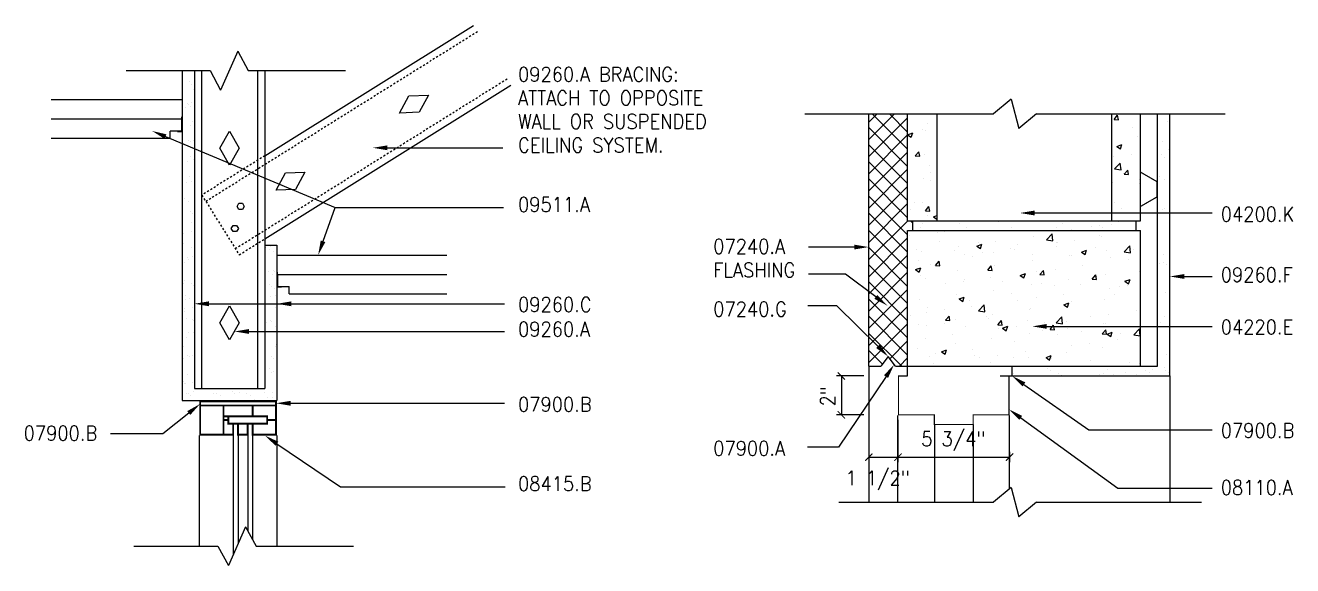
# Model space of a CAD drawing. Extents: x 10 to 698, y 9 to 300.
# Drawn here: x 632.4 to 697.7, y 75 to 102.8 of the extents above; entities that cross this region are included whole.
import ezdxf

# ---------------------------------------------------------------- set-up
doc = ezdxf.new("R2010")
doc.units = 0
doc.header["$LTSCALE"] = 0.5
doc.header["$MEASUREMENT"] = 0
doc.linetypes.add('HIDDEN2', pattern=[0.1875, 0.125, -0.0625])
doc.layers.get('0').update_dxf_attribs({"linetype": 'CONTINUOUS'})
doc.layers.get('DEFPOINTS').update_dxf_attribs({"linetype": 'CONTINUOUS'})
for name, color, linetype in [('A-ANNO-DIMS', 7, 'CONTINUOUS'), ('A-ANNO-KEYN', 7, 'CONTINUOUS'), ('A-ANNO-NOTE', 7, 'CONTINUOUS'), ('A-ANNO-SYMB', 7, 'CONTINUOUS'), ('A-DETL-MBND', 2, 'CONTINUOUS'), ('A-DETL-MCUT', 2, 'CONTINUOUS'), ('A-DETL-PATT', 8, 'CONTINUOUS')]:
    doc.layers.add(name, color=color, linetype=linetype)
doc.styles.add('NOTE', font='romans.shx', dxfattribs={"width": 0.9})
doc.dimstyles.new('A1-8', dxfattribs={"dimscale": 8, "dimtxt": 0.09375, "dimasz": 0.046875, "dimexe": 0.03125, "dimexo": 0.03125, "dimgap": 0.03125, "dimtad": 1, "dimdec": 8, "dimzin": 3, "dimdsep": 46, "dimlunit": 4, "dimtxsty": 'Standard', "dimblk1": 'ARCHTICK', "dimblk2": 'ARCHTICK', "dimsah": 1, "dimcen": 0.09375, "dimclrd": 256, "dimclre": 256, "dimclrt": 256, "dimadec": 0, "dimazin": 0, "dimtfac": 1, "dimtdec": 8, "dimtmove": 2, "dimatfit": 3, "dimldrblk": 'ARCHTICK', "dimfxl": 0, "dimtolj": 1, "dimtzin": 3, "dimarcsym": 0})

# ---------------------------------------------------------------- blocks, each defined once
blk = doc.blocks.new('_ARCHTICK')
at = {"color": 0, "linetype": 'ByBlock'}
blk.add_lwpolyline([(-0.5, -0.5, 0.15, 0.15, 0), (0.5, 0.5, 0.15, 0.15, 0)], format="xyseb", dxfattribs=at)
blk = doc.blocks.new('*D55')
at = {"linetype": 'ByBlock'}
for p, q in [((675.864, 82.485), (675.864, 80.303)), ((677.364, 82.485), (677.364, 80.303)), ((675.864, 80.553), (677.364, 80.553))]:
    blk.add_line(p, q, dxfattribs=at)
at = {"layer": 'DEFPOINTS', "color": 0, "linetype": 'ByBlock'}
for p in [(675.864, 82.735), (677.364, 82.735), (677.364, 80.553)]:
    blk.add_point(p, dxfattribs=at)
at = {"linetype": 'ByBlock', "xscale": 0.375, "yscale": 0.375, "zscale": 0.375, "rotation": 180}
blk.add_blockref('_ARCHTICK', (675.864, 80.553), dxfattribs=at)
at = {"linetype": 'ByBlock', "xscale": 0.375, "yscale": 0.375, "zscale": 0.375}
blk.add_blockref('_ARCHTICK', (677.364, 80.553), dxfattribs=at)
at = {"linetype": 'ByBlock', "style": 'NOTE', "width": 0.9}
blk.add_text('1 1/2"', height=0.75, dxfattribs=at).set_placement((674.67, 79.106))
blk = doc.blocks.new('*D56')
at = {"linetype": 'ByBlock'}
for p, q in [((677.364, 80.553), (683.114, 80.553)), ((683.114, 80.827), (683.114, 80.303))]:
    blk.add_line(p, q, dxfattribs=at)
at = {"layer": 'DEFPOINTS', "color": 0, "linetype": 'ByBlock'}
for p in [(677.364, 82.735), (683.114, 81.077), (683.114, 80.553)]:
    blk.add_point(p, dxfattribs=at)
at = {"linetype": 'ByBlock', "xscale": 0.375, "yscale": 0.375, "zscale": 0.375, "rotation": 180}
blk.add_blockref('_ARCHTICK', (677.364, 80.553), dxfattribs=at)
at = {"linetype": 'ByBlock', "xscale": 0.375, "yscale": 0.375, "zscale": 0.375}
blk.add_blockref('_ARCHTICK', (683.114, 80.553), dxfattribs=at)
at = {"linetype": 'ByBlock', "style": 'NOTE', "width": 0.9}
blk.add_text('5 3/4"', height=0.75, dxfattribs=at).set_placement((678.567, 81.124))
blk = doc.blocks.new('*D57')
at = {"linetype": 'ByBlock'}
for p, q in [((675.614, 84.735), (674.199, 84.735)), ((674.449, 84.735), (674.449, 82.735)), ((675.614, 82.735), (674.199, 82.735))]:
    blk.add_line(p, q, dxfattribs=at)
at = {"layer": 'DEFPOINTS', "color": 0, "linetype": 'ByBlock'}
for p in [(675.864, 84.735), (674.449, 82.735), (675.864, 82.735)]:
    blk.add_point(p, dxfattribs=at)
at = {"linetype": 'ByBlock', "xscale": 0.375, "yscale": 0.375, "zscale": 0.375}
for p, rotation in [((674.449, 84.735), 90), ((674.449, 82.735), 270)]:
    blk.add_blockref('_ARCHTICK', p, dxfattribs=dict(at, rotation=rotation))
at = {"linetype": 'ByBlock', "style": 'NOTE', "width": 0.9}
blk.add_text('2"', height=0.75, rotation=90, dxfattribs=at).set_placement((674.127, 83.172))
blk = doc.blocks.new('*X264')
at = {"color": 0}
for p, q in [((675.864, 96.921), (677.181, 98.238)), ((675.864, 97.804), (676.298, 98.238)), ((675.864, 96.037), (677.864, 98.037)), ((677.864, 96.418), (676.044, 98.238)), ((677.864, 97.302), (676.928, 98.238)), ((677.864, 98.185), (677.812, 98.238)), ((677.864, 95.534), (675.864, 97.534)), ((675.864, 95.153), (677.864, 97.153)), ((677.864, 94.65), (675.864, 96.65)), ((675.864, 94.269), (677.864, 96.269)), ((677.864, 93.766), (675.864, 95.766)), ((675.864, 93.385), (677.864, 95.385)), ((677.864, 92.882), (675.864, 94.882)), ((675.864, 92.501), (677.864, 94.501)), ((677.864, 91.998), (675.864, 93.998)), ((675.864, 91.617), (677.864, 93.617)), ((677.864, 91.114), (675.864, 93.114)), ((675.864, 90.733), (677.866, 92.735)), ((678.114, 92.632), (678.012, 92.735)), ((677.864, 90.231), (675.864, 92.231)), ((675.864, 89.849), (677.864, 91.849)), ((677.864, 89.347), (675.864, 91.347)), ((675.864, 88.966), (677.864, 90.966)), ((677.864, 88.463), (675.864, 90.463)), ((675.864, 88.082), (677.864, 90.082)), ((677.864, 87.579), (675.864, 89.579)), ((675.864, 87.198), (677.864, 89.198)), ((677.864, 86.695), (675.864, 88.695)), ((675.864, 86.314), (677.864, 88.314)), ((677.864, 85.811), (675.864, 87.811)), ((675.864, 85.43), (677.864, 87.43)), ((677.557, 85.235), (675.864, 86.927)), ((676.945, 85.627), (677.864, 86.546)), ((676.568, 85.34), (675.864, 86.043)), ((677.437, 85.235), (677.864, 85.662))]:
    blk.add_line(p, q, dxfattribs=at)
blk = doc.blocks.new('*X263')
at = {"color": 0}
for p, q in [((688.499, 97.95), (688.679, 98.166)), ((688.499, 97.95), (688.723, 97.931)), ((688.723, 97.93), (688.68, 98.165)), ((677.864, 97.161), (678.126, 97.261)), ((678.05, 97.034), (678.126, 97.261)), ((678.621, 97.437), (678.621, 97.437)), ((678.791, 97.391), (678.791, 97.391)), ((678.885, 97.753), (678.885, 97.753)), ((689.457, 97.515), (689.457, 97.515)), ((677.864, 97.16), (678.05, 97.035)), ((688.642, 96.56), (688.904, 96.661)), ((688.828, 96.433), (688.904, 96.66)), ((689.725, 97.082), (689.725, 97.082)), ((678.26, 96.071), (678.441, 96.287)), ((678.26, 96.071), (678.484, 96.051)), ((678.484, 96.051), (678.441, 96.286)), ((678.745, 96.143), (678.745, 96.143)), ((688.471, 96.036), (688.471, 96.036)), ((688.642, 96.56), (688.828, 96.434)), ((689.409, 96.159), (689.409, 96.159)), ((678.986, 95.589), (678.986, 95.589)), ((688.519, 95.401), (688.811, 95.705)), ((688.519, 95.401), (688.853, 95.349)), ((688.853, 95.349), (688.811, 95.705)), ((689.019, 95.13), (689.2, 95.345)), ((689.243, 95.11), (689.2, 95.345)), ((678.7, 94.895), (678.7, 94.895)), ((679.016, 94.791), (679.016, 94.791)), ((679.029, 95.242), (679.029, 95.242)), ((688.423, 94.68), (688.423, 94.68)), ((688.995, 95.166), (688.995, 95.166)), ((689.019, 95.13), (689.243, 95.11)), ((689.786, 94.662), (689.786, 94.662)), ((689.809, 94.881), (689.809, 94.881)), ((689.843, 94.867), (689.843, 94.867)), ((678.24, 93.683), (678.24, 93.683)), ((678.654, 93.646), (678.654, 93.646)), ((678.78, 93.25), (678.961, 93.466)), ((679.005, 93.23), (678.961, 93.465)), ((678.968, 93.435), (678.968, 93.435)), ((688.521, 93.683), (688.521, 93.683)), ((688.857, 93.388), (688.857, 93.388)), ((678.029, 93.312), (678.029, 93.312)), ((678.78, 93.25), (679.005, 93.231)), ((678.874, 93.004), (678.874, 93.004)), ((679.189, 92.931), (679.364, 92.999)), ((679.189, 92.931), (679.364, 92.813)), ((679.402, 92.143), (679.402, 92.143)), ((679.773, 92.181), (679.773, 92.181)), ((685.014, 91.748), (685.306, 92.052)), ((685.348, 91.696), (685.306, 92.052)), ((686.256, 92.199), (686.256, 92.199)), ((677.982, 91.956), (677.982, 91.956)), ((679.511, 91.682), (679.511, 91.682)), ((680.488, 91.414), (680.488, 91.414)), ((681.428, 91.422), (681.69, 91.522)), ((681.428, 91.422), (681.614, 91.296)), ((681.513, 91.597), (681.513, 91.597)), ((681.614, 91.295), (681.69, 91.522)), ((682.383, 91.654), (682.383, 91.654)), ((683.515, 91.513), (683.515, 91.513)), ((684.33, 91.935), (684.33, 91.935)), ((685.014, 91.748), (685.348, 91.696)), ((685.511, 91.598), (685.511, 91.598)), ((685.517, 91.428), (685.517, 91.428)), ((685.579, 91.62), (685.579, 91.62)), ((686.45, 91.722), (686.45, 91.722)), ((687.766, 91.995), (687.766, 91.995)), ((687.87, 91.909), (687.87, 91.909)), ((689.016, 91.127), (689.308, 91.432)), ((689.35, 91.075), (689.308, 91.431)), ((678.3, 91.263), (678.3, 91.263)), ((678.563, 91.15), (678.563, 91.15)), ((680.302, 91.178), (680.302, 91.178)), ((680.784, 90.976), (680.784, 90.976)), ((681.205, 90.869), (681.205, 90.869)), ((681.722, 91.1), (681.722, 91.1)), ((682.304, 91.094), (682.304, 91.094)), ((683.143, 91.287), (683.143, 91.287)), ((683.392, 91.244), (683.392, 91.244)), ((684.306, 91.009), (684.306, 91.009)), ((686.21, 90.95), (686.21, 90.95)), ((686.307, 90.925), (686.307, 90.925)), ((686.817, 91.121), (687.079, 91.222)), ((686.817, 91.121), (687.003, 90.995)), ((687.003, 90.995), (687.079, 91.221)), ((687.519, 91.344), (687.519, 91.344)), ((688.104, 91.191), (688.104, 91.191)), ((688.309, 90.84), (688.309, 90.84)), ((689.016, 91.127), (689.35, 91.075)), ((689.252, 90.742), (689.252, 90.742)), ((689.52, 91.259), (689.52, 91.259)), ((678.277, 90.212), (678.539, 90.313)), ((678.277, 90.212), (678.463, 90.086)), ((678.415, 90.664), (678.415, 90.664)), ((678.463, 90.086), (678.539, 90.312)), ((679.018, 90.493), (679.018, 90.493)), ((679.301, 90.43), (679.481, 90.645)), ((679.301, 90.43), (679.525, 90.41)), ((679.525, 90.409), (679.482, 90.645)), ((680.443, 90.165), (680.443, 90.165)), ((681.99, 90.194), (682.171, 90.41)), ((681.99, 90.194), (682.215, 90.175)), ((682.215, 90.174), (682.171, 90.409)), ((682.337, 90.405), (682.337, 90.405)), ((684.285, 90.686), (684.285, 90.686)), ((684.525, 90.119), (684.525, 90.119)), ((684.68, 89.959), (684.861, 90.174)), ((684.904, 89.939), (684.861, 90.174)), ((685.463, 90.243), (685.463, 90.243)), ((686.884, 90.43), (686.884, 90.43)), ((689.798, 90.133), (689.798, 90.133)), ((678.517, 89.901), (678.517, 89.901)), ((678.765, 89.776), (678.765, 89.776)), ((679.797, 89.497), (679.797, 89.497)), ((680.736, 89.621), (680.736, 89.621)), ((680.767, 89.691), (680.767, 89.691)), ((682.156, 89.808), (682.156, 89.808)), ((682.769, 89.607), (682.769, 89.607)), ((683.666, 89.912), (683.928, 90.013)), ((683.666, 89.912), (683.852, 89.786)), ((683.853, 89.785), (683.929, 90.012)), ((684.239, 89.438), (684.239, 89.438)), ((684.68, 89.959), (684.904, 89.939)), ((684.771, 89.522), (684.771, 89.522)), ((686.165, 89.702), (686.165, 89.702)), ((686.772, 89.438), (686.772, 89.438)), ((687.37, 89.724), (687.551, 89.939)), ((687.37, 89.724), (687.594, 89.704)), ((687.594, 89.704), (687.551, 89.939)), ((687.611, 89.757), (687.611, 89.757)), ((688.059, 89.942), (688.059, 89.942)), ((689.055, 89.611), (689.318, 89.712)), ((689.055, 89.611), (689.242, 89.486)), ((689.242, 89.485), (689.318, 89.712)), ((680.397, 88.917), (680.397, 88.917)), ((680.515, 88.702), (680.778, 88.803)), ((680.702, 88.576), (680.778, 88.802)), ((682.291, 89.157), (682.291, 89.157)), ((683.237, 89.007), (683.237, 89.007)), ((685.424, 89.382), (685.424, 89.382)), ((685.897, 88.951), (685.897, 88.951)), ((688.265, 89.263), (688.265, 89.263)), ((688.51, 88.934), (688.51, 88.934)), ((688.774, 89.353), (688.774, 89.353)), ((689.204, 89.386), (689.204, 89.386)), ((678.472, 88.653), (678.472, 88.653)), ((678.863, 88.256), (678.863, 88.256)), ((679.749, 88.142), (679.749, 88.142)), ((680.515, 88.702), (680.702, 88.576)), ((681.05, 88.631), (681.05, 88.631)), ((681.17, 88.329), (681.17, 88.329)), ((681.509, 88.095), (681.801, 88.399)), ((681.843, 88.043), (681.801, 88.399)), ((683.538, 88.64), (683.538, 88.64)), ((684.136, 88.183), (684.136, 88.183)), ((684.194, 88.19), (684.194, 88.19)), ((684.477, 88.764), (684.477, 88.764)), ((685.904, 88.402), (686.167, 88.503)), ((685.904, 88.402), (686.091, 88.276)), ((686.091, 88.276), (686.167, 88.502)), ((686.119, 88.454), (686.119, 88.454)), ((686.323, 88.559), (686.323, 88.559)), ((688.013, 88.694), (688.013, 88.694)), ((678.035, 87.86), (678.035, 87.86)), ((678.811, 88.018), (678.811, 88.018)), ((679.821, 87.609), (680.002, 87.824)), ((679.821, 87.609), (680.045, 87.589)), ((680.045, 87.589), (680.002, 87.824)), ((680.037, 87.775), (680.037, 87.775)), ((680.352, 87.669), (680.352, 87.669)), ((681.509, 88.095), (681.843, 88.043)), ((681.949, 87.808), (681.949, 87.808)), ((682.039, 87.69), (682.039, 87.69)), ((682.246, 87.909), (682.246, 87.909)), ((682.511, 87.374), (682.692, 87.589)), ((682.735, 87.353), (682.692, 87.588)), ((684.04, 87.606), (684.04, 87.606)), ((684.911, 87.472), (684.911, 87.472)), ((685.511, 87.474), (685.803, 87.779)), ((685.511, 87.474), (685.845, 87.423)), ((685.845, 87.422), (685.803, 87.778)), ((686.042, 87.521), (686.042, 87.521)), ((687.279, 87.784), (687.279, 87.784)), ((688.218, 87.907), (688.218, 87.907)), ((689.638, 88.094), (689.638, 88.094)), ((678.426, 87.404), (678.426, 87.404)), ((678.826, 87.356), (678.826, 87.356)), ((679.762, 87.433), (679.762, 87.433)), ((680.183, 86.849), (680.183, 86.849)), ((680.827, 87.271), (680.827, 87.271)), ((682.511, 87.374), (682.735, 87.354)), ((682.551, 87.161), (682.551, 87.161)), ((682.753, 87.192), (683.016, 87.293)), ((682.753, 87.192), (682.94, 87.067)), ((682.829, 87.187), (682.829, 87.187)), ((682.94, 87.066), (683.016, 87.293)), ((683.49, 87.285), (683.49, 87.285)), ((684.148, 86.941), (684.148, 86.941)), ((684.831, 87.102), (684.831, 87.102)), ((685.2, 87.138), (685.381, 87.354)), ((685.2, 87.138), (685.425, 87.119)), ((685.425, 87.118), (685.381, 87.353)), ((685.568, 86.871), (685.568, 86.871)), ((686.073, 87.205), (686.073, 87.205)), ((686.833, 87.018), (686.833, 87.018)), ((687.755, 87.246), (687.755, 87.246)), ((687.89, 86.903), (688.071, 87.118)), ((687.89, 86.903), (688.114, 86.883)), ((687.967, 87.446), (687.967, 87.446)), ((688.044, 87.437), (688.044, 87.437)), ((688.114, 86.883), (688.071, 87.118)), ((688.143, 86.892), (688.405, 86.993)), ((688.143, 86.892), (688.329, 86.766)), ((688.329, 86.766), (688.405, 86.992)), ((688.835, 86.933), (688.835, 86.933)), ((689.514, 86.854), (689.806, 87.158)), ((689.514, 86.854), (689.847, 86.802)), ((689.847, 86.801), (689.806, 87.158)), ((678.763, 86.663), (678.763, 86.663)), ((680.306, 86.42), (680.306, 86.42)), ((682.2, 86.66), (682.2, 86.66)), ((683.381, 86.496), (683.381, 86.496)), ((686.292, 86.305), (686.292, 86.305)), ((687.231, 86.428), (687.231, 86.428)), ((687.922, 86.197), (687.922, 86.197)), ((688.651, 86.615), (688.651, 86.615)), ((678.381, 86.156), (678.381, 86.156)), ((679.007, 85.745), (679.007, 85.745)), ((679.291, 85.869), (679.291, 85.869)), ((679.603, 85.983), (679.865, 86.084)), ((679.603, 85.983), (679.789, 85.857)), ((679.789, 85.857), (679.865, 86.083)), ((681.194, 86.12), (681.194, 86.12)), ((681.292, 85.784), (681.292, 85.784)), ((681.565, 85.682), (681.565, 85.682)), ((682.504, 85.806), (682.504, 85.806)), ((683.294, 85.7), (683.294, 85.7)), ((683.924, 85.993), (683.924, 85.993)), ((684.102, 85.693), (684.102, 85.693)), ((684.992, 85.683), (685.254, 85.783)), ((684.992, 85.683), (685.178, 85.557)), ((685.178, 85.556), (685.255, 85.783)), ((685.296, 85.615), (685.296, 85.615)), ((686.028, 85.957), (686.028, 85.957)), ((687.298, 85.531), (687.298, 85.531)), ((679.197, 85.37), (679.197, 85.37)), ((682.155, 85.412), (682.155, 85.412)), ((689.3, 85.446), (689.3, 85.446)), ((689.787, 85.384), (689.787, 85.384))]:
    blk.add_line(p, q, dxfattribs=at)
blk = doc.blocks.new('A$C6E407A2F')
at = {"layer": 'A-DETL-MBND'}
blk.add_lwpolyline([(0, 0.041), (0.023, 0.081), (0.07, 0.081), (0.094, 0.041), (0.07, 0), (0.023, 0)], close=True, dxfattribs=at)
blk = doc.blocks.new('*X260')
at = {"color": 0}
for p, q in [((640.9, 99.911), (640.9, 99.911)), ((640.965, 99.76), (640.965, 99.76)), ((641.108, 99.516), (641.108, 99.516)), ((640.542, 98.882), (640.542, 98.882)), ((640.694, 98.589), (640.694, 98.589)), ((640.753, 98.748), (640.753, 98.748)), ((640.832, 98.724), (640.832, 98.724)), ((640.954, 98.624), (640.954, 98.624)), ((640.996, 98.797), (640.996, 98.797)), ((640.946, 97.63), (640.946, 97.63)), ((641.028, 97.834), (641.028, 97.834)), ((640.851, 96.89), (640.851, 96.89)), ((640.944, 96.805), (640.944, 96.805)), ((641.059, 96.87), (641.059, 96.87)), ((640.531, 95.979), (640.531, 95.979)), ((640.937, 96.032), (640.937, 96.032)), ((640.763, 95.758), (640.763, 95.758)), ((641.091, 95.907), (641.091, 95.907)), ((640.731, 94.71), (640.731, 94.71)), ((640.9, 95.029), (640.9, 95.029)), ((640.992, 94.745), (640.992, 94.745)), ((641.122, 94.943), (641.122, 94.943)), ((640.509, 93.485), (640.509, 93.485)), ((640.513, 93.387), (640.513, 93.387)), ((640.6, 93.871), (640.6, 93.871)), ((640.811, 93.737), (640.811, 93.737)), ((640.92, 93.195), (640.92, 93.195)), ((641.012, 93.11), (641.012, 93.11)), ((640.541, 92.522), (640.541, 92.522)), ((640.568, 92.1), (640.568, 92.1)), ((640.974, 92.153), (640.974, 92.153)), ((641.004, 92.619), (641.004, 92.619)), ((640.534, 91.732), (640.534, 91.732)), ((640.572, 91.558), (640.572, 91.558)), ((645.066, 91.397), (645.066, 91.397)), ((640.768, 90.832), (640.768, 90.832)), ((640.821, 90.746), (640.821, 90.746)), ((640.969, 91.334), (640.969, 91.334)), ((641.029, 90.866), (641.029, 90.866)), ((644.806, 91.363), (644.806, 91.363)), ((645, 91.272), (645, 91.272)), ((645.187, 91.149), (645.187, 91.149)), ((640.604, 90.595), (640.604, 90.595)), ((644.926, 90.121), (644.926, 90.121)), ((645.218, 90.186), (645.218, 90.186)), ((645.267, 90.129), (645.267, 90.129)), ((640.55, 89.508), (640.55, 89.508)), ((640.635, 89.632), (640.635, 89.632)), ((640.988, 89.5), (640.988, 89.5)), ((645.019, 89.439), (645.019, 89.439)), ((645.137, 89.986), (645.137, 89.986)), ((640.659, 88.86), (640.659, 88.86)), ((641.08, 89.415), (641.08, 89.415)), ((645.049, 88.806), (645.049, 88.806)), ((645.111, 89.354), (645.111, 89.354)), ((645.25, 89.222), (645.25, 89.222)), ((645.33, 88.869), (645.33, 88.869)), ((640.51, 88.122), (640.51, 88.122)), ((640.605, 88.221), (640.605, 88.221)), ((640.667, 88.668), (640.667, 88.668)), ((640.869, 88.726), (640.869, 88.726)), ((641.011, 88.274), (641.011, 88.274)), ((645.281, 88.259), (645.281, 88.259)), ((640.602, 88.038), (640.602, 88.038)), ((640.698, 87.705), (640.698, 87.705)), ((641.037, 87.639), (641.037, 87.639)), ((641.062, 87.608), (641.062, 87.608)), ((644.843, 87.484), (644.843, 87.484)), ((645.068, 87.578), (645.068, 87.578)), ((645.103, 87.519), (645.103, 87.519)), ((640.806, 86.953), (640.806, 86.953)), ((641.066, 86.987), (641.066, 86.987)), ((645.146, 86.996), (645.146, 86.996)), ((645.313, 87.295), (645.313, 87.295)), ((640.559, 86.261), (640.559, 86.261)), ((640.73, 86.741), (640.73, 86.741)), ((644.791, 86.228), (644.791, 86.228)), ((645.304, 86.25), (645.304, 86.25)), ((645.344, 86.332), (645.344, 86.332)), ((640.587, 85.63), (640.587, 85.63)), ((640.761, 85.778), (640.761, 85.778)), ((640.879, 85.735), (640.879, 85.735)), ((641.056, 85.805), (641.056, 85.805)), ((645.087, 85.744), (645.087, 85.744)), ((645.179, 85.659), (645.179, 85.659)), ((640.524, 84.967), (640.524, 84.967)), ((644.984, 85.11), (644.984, 85.11)), ((645.086, 84.927), (645.086, 84.927)), ((645.195, 84.975), (645.195, 84.975)), ((645.376, 85.368), (645.376, 85.368)), ((640.578, 84.427), (640.578, 84.427)), ((640.642, 84.342), (640.642, 84.342)), ((640.67, 84.343), (640.67, 84.343)), ((640.793, 84.815), (640.793, 84.815)), ((641.048, 84.396), (641.048, 84.396)), ((640.717, 83.849), (640.717, 83.849)), ((640.824, 83.851), (640.824, 83.851)), ((640.928, 83.715), (640.928, 83.715)), ((641.105, 83.944), (641.105, 83.944)), ((642.103, 83.845), (642.103, 83.845)), ((642.274, 83.852), (642.274, 83.852)), ((642.485, 83.718), (642.485, 83.718)), ((643.106, 83.927), (643.106, 83.927)), ((643.198, 83.842), (643.198, 83.842)), ((643.454, 83.894), (643.454, 83.894)), ((643.831, 83.855), (643.831, 83.855)), ((644.042, 83.721), (644.042, 83.721)), ((644.763, 83.91), (644.763, 83.91)), ((644.88, 83.606), (644.88, 83.606)), ((645.136, 83.883), (645.136, 83.883)), ((645.141, 83.64), (645.141, 83.64)), ((641.603, 83.488), (641.603, 83.488)), ((644.201, 83.516), (644.201, 83.516))]:
    blk.add_line(p, q, dxfattribs=at)
blk = doc.blocks.new('*X254')
at = {"color": 0}
for p, q in [((691.265, 97.866), (691.265, 97.866)), ((690.994, 96.797), (690.994, 96.797)), ((690.931, 96.122), (690.931, 96.122)), ((691.069, 95.996), (691.069, 95.996)), ((691.312, 96.421), (691.312, 96.421)), ((691.343, 96.167), (691.343, 96.167)), ((690.81, 95.014), (690.81, 95.014)), ((691.076, 94.866), (691.076, 94.866)), ((691.359, 94.976), (691.359, 94.976)), ((691.1, 93.337), (691.1, 93.337)), ((691.004, 93.331), (691.004, 93.331)), ((691.049, 90.978), (691.049, 90.978)), ((690.824, 90.528), (690.824, 90.528)), ((691.033, 90.58), (691.033, 90.58)), ((691.171, 90.453), (691.171, 90.453)), ((690.741, 88.996), (690.741, 88.996)), ((691.131, 89.047), (691.131, 89.047)), ((690.897, 87.497), (690.897, 87.497)), ((691.107, 87.789), (691.107, 87.789)), ((691.187, 85.821), (691.187, 85.821)), ((683.299, 84.877), (683.299, 84.877)), ((685.089, 85.13), (685.089, 85.13)), ((685.227, 85.003), (685.227, 85.003)), ((685.635, 84.881), (685.635, 84.881)), ((687.97, 84.885), (687.97, 84.885)), ((688.135, 85.063), (688.135, 85.063)), ((689.086, 84.894), (689.086, 84.894)), ((690.105, 85.028), (690.105, 85.028)), ((690.306, 84.89), (690.306, 84.89)), ((690.495, 85.08), (690.495, 85.08)), ((691.105, 85.16), (691.105, 85.16)), ((691.136, 85.038), (691.136, 85.038)), ((691.274, 84.911), (691.274, 84.911)), ((685.783, 84.771), (685.783, 84.771)), ((687.746, 84.796), (687.746, 84.796)), ((688.086, 84.763), (688.086, 84.763)), ((688.477, 84.814), (688.477, 84.814)), ((689.664, 84.787), (689.664, 84.787))]:
    blk.add_line(p, q, dxfattribs=at)
blk = doc.blocks.new('*X253')
at = {"color": 0}
for p, q in [((679.796, 92.704), (679.796, 92.704)), ((684.532, 92.7), (684.532, 92.7)), ((686.451, 92.691), (686.451, 92.691)), ((689.358, 92.698), (689.358, 92.698)), ((678.541, 92.385), (678.541, 92.385)), ((678.625, 92.611), (678.625, 92.611)), ((680.543, 92.602), (680.543, 92.602)), ((680.876, 92.389), (680.876, 92.389)), ((682.569, 92.675), (682.569, 92.675)), ((683.212, 92.393), (683.212, 92.393)), ((685.548, 92.398), (685.548, 92.398)), ((685.842, 92.612), (685.842, 92.612)), ((686.32, 92.298), (686.32, 92.298)), ((687.339, 92.432), (687.339, 92.432)), ((687.729, 92.483), (687.729, 92.483)), ((687.883, 92.402), (687.883, 92.402)), ((688.339, 92.563), (688.339, 92.563)), ((688.749, 92.673), (688.749, 92.673))]:
    blk.add_line(p, q, dxfattribs=at)

msp = doc.modelspace()

# ---------------------------------------------------------------- linework, layer by layer
at = {"layer": 'A-ANNO-NOTE'}
for p, q in [((651.07463878, 96.48852949), (657.01051154, 96.48852949)), ((647.75388975, 91.67248435), (648.37097381, 93.40839649)), ((684.40768191, 93.13077732), (693.54736309, 93.13077732)), ((675.11419738, 91.37638535), (672.75536672, 91.37638535)), ((692.11419738, 89.86149489), (693.54736309, 89.86149489)), ((641.87689534, 88.45352539), (657.09592429, 88.45352539)), ((646.12689534, 88.45352539), (657.09592429, 88.45352539)), ((643.93939534, 87.02830674), (657.09592429, 87.02830674)), ((685.03262184, 87.29014949), (693.54736309, 87.29014949)), ((646.08158629, 83.32883246), (657.09592429, 83.32883246))]:
    msp.add_line(p, q, dxfattribs=at)
at = {"layer": 'A-ANNO-NOTE', "flags": 128}
for points in [[(639.64169438, 97.06631189), (648.37097381, 93.40839649), (657.05392628, 93.40839649)], [(676.22368253, 88.80752241), (674.65513349, 89.98575259), (672.75536672, 89.98575259)], [(676.33218441, 86.26342335), (674.22517898, 88.35707762), (672.7203362, 88.35707762)], [(676.75104036, 84.70546339), (674.30824381, 81.06905103), (672.69784338, 81.06905103)], [(683.85303, 84.30384124), (687.18768874, 81.96274906), (693.54736309, 81.96274906)], [(640.83850455, 82.82730495), (639.50669787, 81.76006073), (636.80414742, 81.76006073)], [(683.69010743, 82.57990108), (688.69489598, 78.95060058), (693.54736309, 78.95060058)], [(645.38091627, 81.24638261), (648.6587251, 79.02698596), (657.1330912, 79.02698596)]]:
    msp.add_lwpolyline(points, dxfattribs=at)
at = {"layer": 'A-ANNO-NOTE', "linetype": 'Continuous', "extrusion": (0, 0, -1)}
for points in [[(-639.59338444, 96.95102464), (-638.9499709, 97.35617155), (-639.69000433, 97.18159914)], [(-647.87166935, 91.63061592), (-647.50267917, 90.96580674), (-647.63611015, 91.71435278)], [(-675.11419738, 91.50138535), (-675.86419738, 91.37638535), (-675.11419738, 91.25138535)], [(-676.29875667, 88.90746677), (-676.82334868, 88.35707762), (-676.1486084, 88.70757805)], [(-676.42029139, 86.35209218), (-676.86419738, 85.73478151), (-676.24407744, 86.17475453)], [(-676.64727864, 84.77516637), (-677.16925823, 85.32803372), (-676.85480208, 84.63576041)], [(-683.78120662, 84.20153581), (-683.23919738, 84.73478151), (-683.92485338, 84.40614668)], [(-640.76033736, 82.92484925), (-641.42377034, 83.29630811), (-640.91667174, 82.72976066)], [(-683.6167255, 82.47870774), (-683.08294738, 83.02019266), (-683.76348936, 82.68109442)], [(-645.31083307, 81.14287731), (-644.75988449, 81.66688176), (-645.45099946, 81.34988791)]]:
    msp.add_solid(points, dxfattribs=at)
at = {"layer": 'A-ANNO-NOTE', "linetype": 'Continuous', "extrusion": (-1.22461e-16, 1.22461e-16, -1)}
for points in [[(-651.07463878, 96.36352949), (-650.32463878, 96.48852949), (-651.07463878, 96.61352949)], [(-684.40768191, 93.00577732), (-683.65768191, 93.13077732), (-684.40768191, 93.25577732)], [(-692.11419738, 89.73649489), (-691.36419738, 89.86149489), (-692.11419738, 89.98649489)], [(-641.87689534, 88.32852539), (-641.12689534, 88.45352539), (-641.87689534, 88.57852539)], [(-646.12689534, 88.32852539), (-645.37689534, 88.45352539), (-646.12689534, 88.57852539)], [(-643.93939534, 86.90330674), (-643.18939534, 87.02830674), (-643.93939534, 87.15330674)], [(-685.03262184, 87.16514949), (-684.28262184, 87.29014949), (-685.03262184, 87.41514949)], [(-646.08158629, 83.20383246), (-645.33158629, 83.32883246), (-646.08158629, 83.45383246)]]:
    msp.add_solid(points, dxfattribs=at)
at = {"layer": 'A-ANNO-SYMB'}
for p, q in [((643.35998455, 101.46580674), (642.4719247, 99.46580674)), ((643.35998455, 101.46580674), (643.89757929, 100.46580674)), ((637.60904112, 100.46580674), (641.93432997, 100.46580674)), ((641.93432997, 100.46580674), (642.4719247, 99.46580674)), ((643.89757929, 100.46580674), (648.91076227, 100.46580674)), ((683.20032491, 98.98778151), (682.28773018, 98.23778151)), ((683.20032491, 98.98778151), (683.58838476, 97.48778151)), ((672.57425835, 98.23778151), (682.28773018, 98.23778151)), ((684.5009795, 98.23778151), (683.58838476, 97.48778151)), ((684.5009795, 98.23778151), (694.21445133, 98.23778151)), ((683.20032491, 78.98778151), (682.28773018, 78.23778151)), ((683.20032491, 78.98778151), (683.58838476, 77.48778151)), ((674.3212938, 78.23778151), (682.28773018, 78.23778151)), ((684.5009795, 78.23778151), (683.58838476, 77.48778151)), ((684.5009795, 78.23778151), (692.9959473, 78.23778151)), ((643.76552216, 76.96580674), (642.87746231, 74.96580674)), ((643.76552216, 76.96580674), (644.30311689, 75.96580674)), ((638.01457872, 75.96580674), (642.33986757, 75.96580674)), ((642.33986757, 75.96580674), (642.87746231, 74.96580674)), ((644.30311689, 75.96580674), (649.31629987, 75.96580674))]:
    msp.add_line(p, q, dxfattribs=at)
at = {"layer": 'A-DETL-MBND', "linetype": 'HIDDEN2'}
for p, q in [((641.71378513, 93.73464953), (655.70657871, 102.47831739)), ((643.23730301, 91.29651126), (657.2300966, 100.04017912)), ((644.75189534, 96.07526339), (641.5150654, 94.05266757)), ((641.5150654, 94.05266757), (643.43602274, 90.97849322)), ((643.43602274, 90.97849322), (644.75189534, 91.80074168))]:
    msp.add_line(p, q, dxfattribs=at)
at = {"layer": 'A-DETL-MBND'}
for p, q in [((644.75189534, 96.07526339), (655.50785899, 102.79633543)), ((644.75189534, 91.80074168), (657.42881632, 99.72216108)), ((651.69806711, 98.27845239), (652.17514957, 99.1661558)), ((652.17514957, 99.1661558), (653.18215128, 99.20581111)), ((653.18215128, 99.20581111), (652.70506883, 98.3181077)), ((652.70506883, 98.3181077), (651.69806711, 98.27845239)), ((645.33770639, 94.30405791), (645.81478885, 95.19176132)), ((645.81478885, 95.19176132), (646.82179056, 95.23141662)), ((646.82179056, 95.23141662), (646.34470811, 94.34371322)), ((646.34470811, 94.34371322), (645.33770639, 94.30405791)), ((675.86419738, 85.23478151), (675.86419738, 78.23778151)), ((691.36419738, 84.73478151), (691.36419738, 78.23778151)), ((677.36419738, 78.23778151), (677.36419738, 82.70353151)), ((683.11419738, 78.91699911), (683.11419738, 82.70353151)), ((641.37689534, 81.66893174), (641.37689534, 75.96580674)), ((645.37689534, 81.66893174), (645.37689534, 75.96580674))]:
    msp.add_line(p, q, dxfattribs=at)
at = {"layer": 'A-DETL-MCUT'}
for p, q in [((640.50189534, 100.46580674), (640.50189534, 83.46580674)), ((641.12689534, 100.46580674), (641.12689534, 84.09080674)), ((641.50189534, 100.46580674), (641.50189534, 84.09080674)), ((644.37689534, 100.46580674), (644.37689534, 84.09080674)), ((644.75189534, 100.46580674), (644.75189534, 84.09080674)), ((640.50189534, 98.96580674), (633.75189534, 98.96580674)), ((640.47064534, 97.96580674), (633.75189534, 97.96580674)), ((640.47064534, 97.96580674), (640.47064534, 97.34080674)), ((675.86419738, 85.23478151), (675.86419738, 98.23778151)), ((677.86419738, 92.73478151), (677.86419738, 98.23778151)), ((679.36419738, 98.23778151), (679.36419738, 92.73478151)), ((688.36419738, 98.23778151), (688.36419738, 92.73478151)), ((689.86419738, 92.73478151), (689.86419738, 98.23778151)), ((690.73919738, 85.23478151), (690.73919738, 98.23778151)), ((691.36419738, 84.73478151), (691.36419738, 98.23778151)), ((640.47064534, 97.34080674), (639.87689534, 97.34080674)), ((639.87689534, 96.96580674), (639.87689534, 97.34080674)), ((642.43939534, 96.46580674), (642.93939534, 97.34080674)), ((642.93939534, 97.34080674), (643.43939534, 96.46580674)), ((639.87689534, 96.96580674), (633.75189534, 96.96580674)), ((642.93939534, 95.59080674), (642.43939534, 96.46580674)), ((643.43939534, 96.46580674), (642.93939534, 95.59080674)), ((677.86419738, 92.73478151), (689.86419738, 92.73478151)), ((678.11419738, 92.73478151), (678.11419738, 92.23478151)), ((689.61419738, 92.73478151), (689.61419738, 92.23478151)), ((677.86419738, 84.73478151), (677.86419738, 92.23478151)), ((677.86419738, 92.23478151), (689.86419738, 92.23478151)), ((677.86419738, 92.23478151), (689.86419738, 92.23478151)), ((689.86419738, 85.23478151), (689.86419738, 92.23478151)), ((644.75189534, 91.46580674), (645.37689534, 91.46580674)), ((645.37689534, 91.46580674), (645.37689534, 83.46580674)), ((645.37689534, 90.96580674), (654.12689534, 90.96580674)), ((645.40814534, 89.96580674), (654.12689534, 89.96580674)), ((645.40814534, 89.96580674), (645.40814534, 89.34080674)), ((645.40814534, 89.34080674), (646.00189534, 89.34080674)), ((646.00189534, 88.96580674), (646.00189534, 89.34080674)), ((646.00189534, 88.96580674), (654.12689534, 88.96580674)), ((642.43939534, 87.46580674), (642.93939534, 88.34080674)), ((642.93939534, 88.34080674), (643.43939534, 87.46580674)), ((642.93939534, 86.59080674), (642.43939534, 87.46580674)), ((643.43939534, 87.46580674), (642.93939534, 86.59080674)), ((676.86419738, 85.73478151), (676.48919738, 85.23478151)), ((677.23919738, 85.23478151), (676.86419738, 85.73478151)), ((675.86419738, 85.23478151), (676.48919738, 85.23478151)), ((677.23919738, 85.23478151), (690.73919738, 85.23478151)), ((683.23919738, 84.73478151), (683.23919738, 85.23478151)), ((683.08294738, 84.73478151), (691.36419738, 84.73478151)), ((641.12689534, 84.09080674), (644.75189534, 84.09080674)), ((640.50189534, 83.46580674), (645.37689534, 83.46580674)), ((643.12689534, 82.02830674), (643.12689534, 75.52755499)), ((643.37689534, 82.02830674), (643.37689534, 76.09058011)), ((643.87689534, 82.02830674), (643.87689534, 76.75863733)), ((644.12689534, 82.02830674), (644.12689534, 76.29360302)), ((679.23919738, 82.23478151), (679.23919738, 78.23778151)), ((681.23919738, 82.23478151), (681.23919738, 78.23778151))]:
    msp.add_line(p, q, dxfattribs=at)
for points in [[(640.47064534, 98.09080674, 0.0625, 0.0625, 0), (640.47064534, 97.30955674, 0.0625, 0.0625, 0), (640.24862648, 97.30955674, 0.0625, 0.0625, 0)], [(689.86419738, 93.47141854, 0.0625, 0.0625, 0), (690.70794738, 93.95855783, 0.0625, 0.0625, 0), (690.70794738, 94.74464222, 0.0625, 0.0625, 0), (689.86419738, 95.23178151, 0.0625, 0.0625, 0)], [(645.40814534, 90.09080674, 0.0625, 0.0625, 0), (645.40814534, 89.30955674, 0.0625, 0.0625, 0), (645.6301642, 89.30955674, 0.0625, 0.0625, 0)], [(682.61419738, 84.73478151, 0.0625, 0.0625, 0), (683.08294738, 84.73478151, 0.0625, 0.0625, 0), (683.08294738, 82.73478151, 0.0625, 0.0625, 0), (681.23919738, 82.73478151, 0.0625, 0.0625, 0), (681.23919738, 82.23478151, 0.0625, 0.0625, 0), (679.23919738, 82.23478151, 0.0625, 0.0625, 0), (679.23919738, 82.73478151, 0.0625, 0.0625, 0), (677.39544738, 82.73478151, 0.0625, 0.0625, 0), (677.39544738, 84.73478151, 0.0625, 0.0625, 0), (677.86419738, 84.73478151, 0.0625, 0.0625, 0)], [(643.12689534, 82.27830674, 0.09375, 0.09375, 0), (643.12689534, 81.71580674, 0.09375, 0.09375, 0), (641.42377034, 81.71580674, 0.09375, 0.09375, 0), (641.42377034, 83.46580674, 0, 0, 0)], [(645.33002034, 83.41893174, 0.09375, 0.09375, 0), (641.42377034, 83.41893174, 0.09375, 0.09375, 0)], [(641.42377034, 83.21580674, 0.09375, 0.09375, 0), (645.33002034, 83.21580674, 0.09375, 0.09375, 0)], [(642.62689534, 83.21580674, 0.09375, 0.09375, 0), (642.62689534, 81.71580674, 0.09375, 0.09375, 0)], [(645.33002034, 83.46580674, 0.09375, 0.09375, 0), (645.33002034, 81.71580674, 0.09375, 0.09375, 0), (644.12689534, 81.71580674, 0.09375, 0.09375, 0), (644.12689534, 82.27830674, 0, 0, 0)], [(644.12689534, 82.65330674, 0.09375, 0.09375, 0), (644.12689534, 83.21580674, 0.09375, 0.09375, 0)], [(642.87689534, 82.65330674, 0.09375, 0.09375, 0), (642.87689534, 82.27830674, 0.09375, 0.09375, 0), (644.87689534, 82.27830674, 0.09375, 0.09375, 0), (644.87689534, 82.65330674, 0.09375, 0.09375, 0), (642.62689534, 82.65330674, 0, 0, 0)], [(642.62689534, 82.46580674, 0.09375, 0.09375, 0), (642.87689534, 82.46580674, 0.09375, 0.09375, 0)], [(643.37689534, 82.27830674, 0.09375, 0.09375, 0), (643.37689534, 81.71580674, 0.09375, 0.09375, 0), (643.87689534, 81.71580674, 0.09375, 0.09375, 0), (643.87689534, 82.27830674, 0, 0, 0)], [(644.87689534, 82.46580674, 0.09375, 0.09375, 0), (645.33002034, 82.46580674, 0.09375, 0.09375, 0)]]:
    msp.add_lwpolyline(points, format="xyseb", dxfattribs=at)

# ---------------------------------------------------------------- block references
at = {"layer": 'A-ANNO-KEYN', "color": 5, "xscale": 4, "yscale": 4, "zscale": 4}
for p in [(643.32405236, 93.30833136), (643.02582853, 92.16954387)]:
    msp.add_blockref('A$C6E407A2F', p, dxfattribs=at)
at = {"layer": 'A-DETL-PATT', "linetype": 'Continuous'}
for name in ['*X260', '*X264', '*X263', '*X254', '*X253']:
    msp.add_blockref(name, (0, 0), dxfattribs=at)

# ---------------------------------------------------------------- texts
at = {"layer": 'A-ANNO-NOTE', "style": 'NOTE', "width": 0.9}
for s, p in [('09260.A BRACING:', (657.79899957, 99.89605622)), ('ATTACH TO OPPOSITE', (657.79899957, 98.6817705)), ('WALL OR SUSPENDED', (657.79899957, 97.46748479)), ('CEILING SYSTEM.', (657.79899957, 96.25319907)), ('09511.A', (657.79899957, 93.19514853)), ('04200.K', (693.99059218, 92.69469372)), ('07240.A', (667.85193366, 91.0353042)), ('FLASHING', (667.85193366, 89.82101849)), ('09260.F', (693.99059218, 89.57518357)), ('09260.C', (657.79899957, 88.04027781)), ('07240.G', (667.85193366, 87.80776723)), ('09260.A', (657.79899957, 86.77175291)), ('04220.E', (693.99059218, 86.88588482)), ('07900.B', (657.79899957, 82.901907)), ('07900.B', (693.99059218, 81.55385804)), ('07900.B', (632.33591373, 81.41377138)), ('07900.A', (667.85193366, 80.63197445)), ('08415.B', (657.79899957, 78.81188699)), ('08110.A', (693.99059218, 78.61872554))]:
    msp.add_text(s, height=0.75, dxfattribs=at).set_placement(p)

# ---------------------------------------------------------------- dimensions: what is measured, and where the dimension line sits
at = {"layer": 'A-ANNO-DIMS'}
dim = msp.add_linear_dim(base=(674.44850518, 82.73478151), p1=(675.86419738, 84.73478151), p2=(675.86419738, 82.73478151), angle=90, dimstyle='A1-8', dxfattribs=at)
dim.commit()
dim.dimension.update_dxf_attribs({"geometry": '*D57', "text_midpoint": (673.75207661, 83.73478151)})
dim = msp.add_linear_dim(base=(677.36419738, 80.55263038), p1=(675.86419738, 82.73478151), p2=(677.36419738, 82.73478151), dimstyle='A1-8', dxfattribs=at)
dim.commit()
dim.dimension.update_dxf_attribs({"geometry": '*D55', "text_midpoint": (676.61419738, 79.35620181)})
dim = msp.add_linear_dim(base=(683.1141973843, 80.5526303844), p1=(677.3641973843, 82.7347815129), p2=(683.1141973843, 81.076851355), dimstyle='A1-8', override={"dimse1": 1}, dxfattribs=at)
dim.commit()
dim.dimension.update_dxf_attribs({"geometry": '*D56', "text_midpoint": (680.4633043951, 81.3740589559), "dimtype": 128})

doc.saveas('drawing.dxf')
